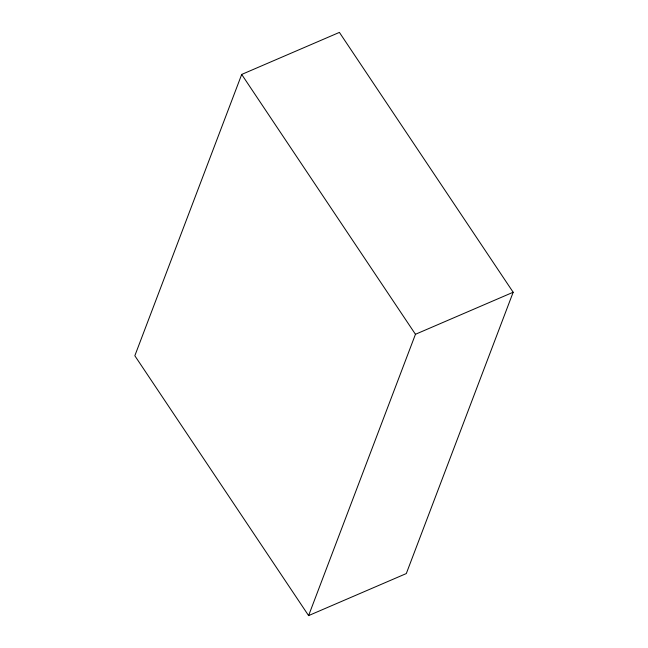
<?xml version="1.0" encoding="UTF-8"?>
<svg xmlns="http://www.w3.org/2000/svg" width="648" height="648" viewBox="0 0 648 648"><rect width="100%" height="100%" fill="white"/><g stroke="black" fill="none" stroke-linecap="round" stroke-linejoin="round"><path stroke-width="0.97" d="M241.696 74.439L134.833 355.752L308.602 615.6L406.304 573.561L513.167 292.248L339.398 32.4L241.696 74.439L415.457 334.287L308.602 615.6M415.457 334.287L513.167 292.248"/></g></svg>
